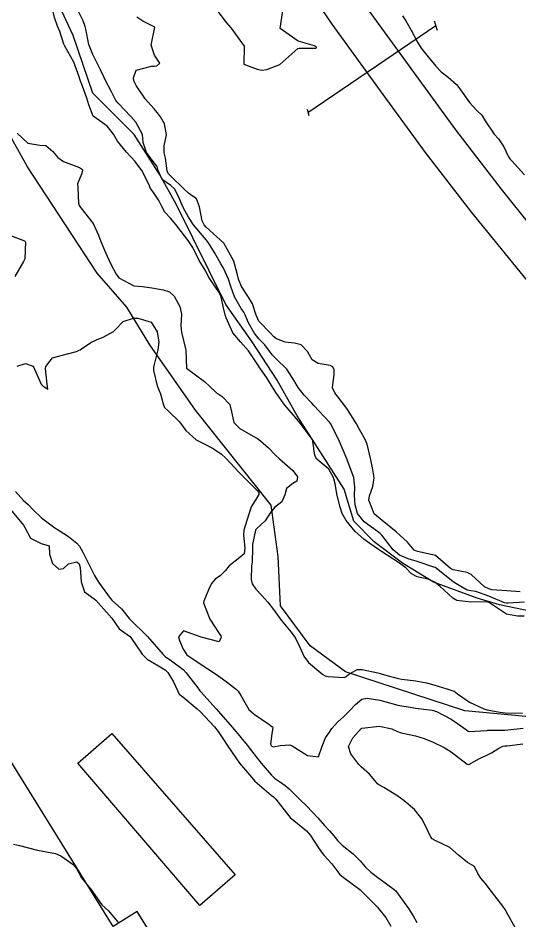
# Model space of a CAD drawing. Header units: metres. Extents: x 292545 to 299085, y 7450245 to 7463078.
# Drawn here: x 295884.8 to 295940.8, y 7458257.2 to 7458357.9 of the extents above; entities that cross this region are included whole.
import ezdxf

# ---------------------------------------------------------------- set-up
doc = ezdxf.new("R2010")
doc.units = ezdxf.units.M
for name, color, linetype in [('Curvas de Nivel 1m', 11, 'Continuous'), ('Curvas de Nivel 5m', 15, 'Continuous'), ('Edificações', 30, 'Continuous'), ('Hidrografia', 140, 'Continuous'), ('Linha Férrea', 20, 'Continuous'), ('Pórtico', 62, 'Continuous')]:
    doc.layers.add(name, color=color, linetype=linetype)

msp = doc.modelspace()

# ---------------------------------------------------------------- linework, layer by layer
at = {"layer": 'Curvas de Nivel 1m', "flags": 128}
for points, elevation in [([(295941.27, 7458291.18), (295940.53, 7458291.17), (295939.28, 7458291.41), (295937.73, 7458292.46), (295937.3, 7458292.7), (295936.98, 7458292.78), (295935.3, 7458292.74), (295933.74, 7458292.94), (295933.3, 7458293.18), (295931.86, 7458294.52), (295931.32, 7458294.94), (295930.54, 7458295.32), (295929.32, 7458295.58), (295928.69, 7458295.92), (295928.07, 7458296.57), (295927.34, 7458297.09), (295925.96, 7458297.99), (295925.36, 7458298.39), (295925.02, 7458298.61), (295924.04, 7458299.29), (295923.37, 7458299.78), (295922.4, 7458300.64), (295921.4, 7458301.86), (295920.95, 7458302.65), (295920.73, 7458303.34), (295920.4, 7458304.66), (295920.16, 7458305.95), (295919.99, 7458306.66), (295919.47, 7458307.57), (295918.14, 7458308.69), (295917.89, 7458309.1), (295917.7, 7458310.7), (295917.65, 7458310.85), (295917.51, 7458311.09), (295916.28, 7458312.71), (295915.54, 7458313.6), (295914.57, 7458314.73), (295913.57, 7458316.12), (295913.33, 7458316.5), (295913.19, 7458316.75), (295912.55, 7458317.79), (295911.84, 7458318.77), (295911.74, 7458318.91), (295911.61, 7458319.12), (295910.52, 7458320.78), (295909.63, 7458321.81), (295908.76, 7458322.8), (295908.02, 7458324.46), (295907.91, 7458324.81), (295907.68, 7458325.74), (295907.51, 7458326.63), (295907.46, 7458326.81), (295907.22, 7458327.29), (295906.2, 7458328.83), (295906.02, 7458329.13), (295905.73, 7458329.67), (295905.02, 7458330.85), (295904.28, 7458332.33), (295903.94, 7458332.86), (295903.77, 7458333.09), (295902.41, 7458334.87), (295901.8, 7458335.6), (295901.18, 7458336.26), (295900.82, 7458336.89), (295900.5, 7458337.58), (295899.84, 7458338.55), (295899.59, 7458338.91), (295899.4, 7458339.37), (295898.61, 7458340.92), (295897.87, 7458341.91), (295896.9, 7458342.94), (295895.9, 7458344.2), (295895.44, 7458344.96), (295894.78, 7458345.83), (295893.93, 7458346.45), (295893.18, 7458346.99), (295892.7, 7458348.24), (295892.47, 7458348.99), (295891.97, 7458350.31), (295891.74, 7458351), (295891.63, 7458351.36), (295891.01, 7458353.01), (295890.03, 7458354.77), (295889.89, 7458355.02), (295889.44, 7458356.42), (295889.21, 7458357.03), (295888.91, 7458357.89), (295888.6, 7458359.04)], 661), ([(295941.3, 7458292.74), (295939.47, 7458292.61), (295939.29, 7458292.61), (295939.06, 7458292.68), (295937.3, 7458293.42), (295935.86, 7458293.92), (295935.31, 7458294), (295934.91, 7458294.09), (295934.2, 7458294.5), (295933.64, 7458294.82), (295933.32, 7458295.02), (295931.44, 7458296.53), (295931.33, 7458296.61), (295931.2, 7458296.66), (295929.34, 7458297.26), (295928.33, 7458297.58), (295927.35, 7458298), (295926.64, 7458298.59), (295925.38, 7458300.21), (295925.19, 7458300.42), (295924.91, 7458300.61), (295923.4, 7458301.7), (295922.67, 7458302.63), (295922.39, 7458303.6), (295922.33, 7458304.64), (295922.36, 7458305.56), (295922.25, 7458306.64), (295921.52, 7458308.61), (295921.51, 7458308.65), (295921.5, 7458308.67), (295921.48, 7458308.72), (295920.65, 7458310.66), (295919.84, 7458312.34), (295919.65, 7458312.67), (295919.53, 7458312.84), (295917.81, 7458314.69), (295917.56, 7458314.95), (295916.7, 7458315.84), (295916.04, 7458316.71), (295915.58, 7458317.51), (295914.78, 7458318.73), (295913.61, 7458319.88), (295913.18, 7458320.3), (295912.86, 7458320.75), (295912.32, 7458321.45), (295911.64, 7458322.14), (295911.13, 7458322.78), (295910.51, 7458323.93), (295910.12, 7458324.79), (295909.98, 7458325.09), (295909.68, 7458325.53), (295908.95, 7458326.8), (295908.54, 7458327.98), (295908.27, 7458328.8), (295907.73, 7458330), (295907.43, 7458330.51), (295907.24, 7458330.82), (295906.7, 7458331.77), (295906.05, 7458332.84), (295905.77, 7458333.19), (295904.37, 7458334.85), (295903.8, 7458335.69), (295903.17, 7458336.87), (295902.75, 7458337.95), (295902.26, 7458338.88), (295901.84, 7458339.23), (295900.87, 7458339.91), (295900.44, 7458340.9), (295900.31, 7458341.35), (295899.87, 7458341.9), (295899.11, 7458342.92), (295898.77, 7458344.05), (295898.67, 7458344.92), (295897.93, 7458346.31), (295897.37, 7458346.94), (295895.95, 7458348.43), (295895.72, 7458348.72), (295895.58, 7458348.96), (295895.18, 7458349.75), (295894.55, 7458350.97), (295894.37, 7458351.35), (295893.99, 7458352.13), (295893.58, 7458352.98), (295893.14, 7458353.86), (295892.69, 7458354.99), (295892.37, 7458356.68), (295892.3, 7458357), (295892.06, 7458357.61), (295891.37, 7458359.01)], 662), ([(295906.98, 7458358.82), (295908.06, 7458357.39), (295908.58, 7458356.8), (295910.02, 7458354.79), (295910, 7458352.79), (295911.46, 7458352.23), (295912, 7458352.12), (295912.56, 7458352.19), (295914, 7458352.74), (295916.02, 7458354.51), (295916.16, 7458354.57), (295918.02, 7458354.56), (295918.1, 7458354.61), (295918.08, 7458354.69), (295918.02, 7458354.75), (295917.88, 7458354.84), (295916.03, 7458355.35), (295914.05, 7458356.74), (295914.32, 7458358.74)], 663), ([(295927.67, 7458358.17), (295928.06, 7458357.6), (295928.67, 7458356.56), (295929.37, 7458355.22), (295929.77, 7458354.55), (295930.02, 7458354.22), (295931.39, 7458352.54), (295932, 7458351.92), (295932.78, 7458351.31), (295933.72, 7458350.5), (295933.98, 7458350.18), (295935.15, 7458348.49), (295935.94, 7458347.64), (295936.55, 7458347.09), (295936.89, 7458346.47), (295937.91, 7458344.98), (295938.39, 7458344.45), (295938.99, 7458343.54), (295939.51, 7458342.44), (295939.66, 7458342.21), (295939.88, 7458341.98), (295941.28, 7458340.42)], 663), ([(295940.8, 7458293.91), (295939.31, 7458294.02), (295937.66, 7458294.11), (295937.31, 7458294.21), (295936.83, 7458294.46), (295935.33, 7458295.82), (295934.89, 7458296.04), (295933.33, 7458296.34), (295933.05, 7458296.51), (295931.35, 7458297.96), (295929.55, 7458298.36), (295929.36, 7458298.39), (295928.98, 7458298.56), (295928.24, 7458299.43), (295927.38, 7458300.22), (295926.98, 7458300.58), (295925.4, 7458301.85), (295924.51, 7458302.61), (295923.93, 7458304.11), (295924.01, 7458304.61), (295924.39, 7458305.66), (295924.51, 7458306.61), (295924.34, 7458307.74), (295924.15, 7458308.61), (295923.73, 7458310.39), (295923.65, 7458310.62), (295923.51, 7458310.89), (295922.89, 7458312), (295922.54, 7458312.63), (295921.55, 7458314.25), (295921.26, 7458314.65), (295920.14, 7458316.09), (295919.87, 7458316.67), (295920.08, 7458318.18), (295920.07, 7458318.67), (295919.93, 7458318.99), (295919.61, 7458319.16), (295918.28, 7458319.36), (295917.61, 7458319.8), (295917.28, 7458320.36), (295917.09, 7458320.7), (295916.37, 7458321.45), (295915.63, 7458321.65), (295914.6, 7458321.76), (295913.64, 7458322.14), (295913.3, 7458322.4), (295912.95, 7458322.75), (295911.66, 7458324.11), (295911.35, 7458324.77), (295910.96, 7458326.04), (295910.52, 7458326.78), (295909.71, 7458327.97), (295909.38, 7458328.79), (295909.26, 7458329.26), (295908.86, 7458330.8), (295907.76, 7458332.81), (295905.79, 7458334.57), (295905.57, 7458334.84), (295905.33, 7458335.31), (295905.03, 7458336.85), (295904.72, 7458337.75), (295903.83, 7458338.38), (295903.3, 7458338.87), (295901.85, 7458340.27), (295901.54, 7458340.56), (295901.42, 7458340.89), (295901.26, 7458342.27), (295901.08, 7458342.89), (295901.11, 7458343.68), (295901.35, 7458344.89), (295901.15, 7458346.12), (295900.68, 7458346.9), (295900.37, 7458347.33), (295899.94, 7458347.83), (295898.96, 7458348.92), (295897.97, 7458350.38), (295897.73, 7458350.93), (295897.67, 7458351.25), (295897.99, 7458352.12), (295899.67, 7458352.57), (295900, 7458352.56), (295900.29, 7458352.61), (295900.6, 7458352.89), (295900.02, 7458353.79), (295899.63, 7458354.91), (295900.05, 7458356.9), (295898.73, 7458357.59), (295898.06, 7458358.03)], 663), ([(295884.68, 7458345.09), (295885.9, 7458343.97), (295887.21, 7458343.74), (295887.89, 7458343.7), (295888.66, 7458343.04), (295889.22, 7458342.37), (295889.87, 7458341.92), (295891.64, 7458341.23), (295891.86, 7458341.11), (295891.97, 7458341), (295891.98, 7458340.88), (295891.86, 7458340.49), (295891.44, 7458339.41), (295891.45, 7458339), (295891.54, 7458337.28), (295891.6, 7458337), (295891.81, 7458336.73), (295893.16, 7458334.99), (295893.77, 7458333.7), (295894.02, 7458332.98), (295894.54, 7458331.76), (295894.92, 7458330.96), (295895.18, 7458330.4), (295895.73, 7458329.33), (295896.03, 7458328.95), (295897.71, 7458328.05), (295898.68, 7458327.95), (295899.71, 7458327.82), (295900.99, 7458327.6), (295901.7, 7458327.37), (295902.21, 7458326.87), (295902.83, 7458325.72), (295903.03, 7458324.87), (295902.95, 7458323.57), (295903.02, 7458322.87), (295903.48, 7458321.01), (295903.51, 7458320.86), (295903.6, 7458318.86), (295905.58, 7458317.37), (295906.14, 7458316.83), (295906.89, 7458316.14), (295907.56, 7458315.69), (295908.43, 7458314.8), (295908.68, 7458313.66), (295908.87, 7458312.8), (295909.52, 7458312.12), (295911.01, 7458311.27), (295911.51, 7458311), (295911.84, 7458310.76), (295912.72, 7458309.98), (295913.49, 7458309.19), (295913.97, 7458308.74), (295915.46, 7458307.42), (295915.96, 7458306.71), (295915.91, 7458306.26), (295915.45, 7458305.98), (295914.76, 7458305.41), (295914.57, 7458304.73), (295914.23, 7458303.93), (295913.42, 7458303.3), (295912.95, 7458302.75), (295912.36, 7458301.8), (295911.39, 7458300.93), (295911.31, 7458300.84), (295911.29, 7458300.77), (295910.97, 7458299.17), (295910.97, 7458298.77), (295910.92, 7458297.21), (295910.83, 7458296.78), (295910.81, 7458295.28), (295910.93, 7458294.77), (295911.31, 7458294.19), (295912.01, 7458293.47), (295912.67, 7458292.75), (295913.28, 7458291.92), (295914.16, 7458290.73), (295915.25, 7458289.4), (295915.74, 7458288.72), (295916.22, 7458287.72), (295916.69, 7458286.71), (295917.21, 7458286), (295918.78, 7458284.68), (295919.04, 7458284.52), (295919.19, 7458284.48), (295919.4, 7458284.46), (295921.19, 7458284.33), (295921.41, 7458284.43), (295921.68, 7458284.65), (295922.62, 7458285.22), (295923.2, 7458285.24), (295924.94, 7458284.86), (295925.2, 7458284.79), (295925.81, 7458284.59), (295927.19, 7458284.21), (295927.62, 7458284.14), (295929.19, 7458283.97), (295930.36, 7458283.72), (295931.18, 7458283.52), (295932.63, 7458283.07), (295933.18, 7458282.9), (295933.45, 7458282.79), (295933.82, 7458282.5), (295935.16, 7458281.57), (295936.77, 7458280.84), (295937.15, 7458280.73), (295938.54, 7458280.45), (295939.14, 7458280.39), (295941.07, 7458280.34)], 661), ([(295883.77, 7458333.74), (295885.51, 7458333.07), (295885.64, 7458332.95), (295885.54, 7458331.07), (295885.41, 7458330.75), (295884.45, 7458329.09)], 662), ([(295884.68, 7458319.08), (295885.61, 7458319.38), (295886.49, 7458319.06), (295887.22, 7458317.41), (295887.39, 7458317.05), (295887.57, 7458316.87), (295888.11, 7458316.5), (295888.03, 7458317.05), (295887.85, 7458318.8), (295887.89, 7458319.05), (295888.64, 7458320.01), (295889.62, 7458320.27), (295891.32, 7458320.71), (295891.62, 7458320.85), (295891.72, 7458320.9), (295891.87, 7458321), (295892.91, 7458321.71), (295893.64, 7458322.04), (295894.29, 7458322.33), (295895.43, 7458322.95), (295895.66, 7458323.16), (295896.54, 7458324.07), (295897.67, 7458324.43), (295898.17, 7458324.42), (295899.66, 7458324), (295900.32, 7458322.9), (295900.51, 7458321.77), (295900.39, 7458320.9), (295899.98, 7458319.28), (295899.91, 7458318.91), (295899.91, 7458318.59), (295900.32, 7458316.9), (295900.67, 7458316), (295900.99, 7458314.89), (295901.15, 7458314.48), (295901.55, 7458314.1), (295902.8, 7458312.87), (295903.52, 7458311.91), (295904.68, 7458310.85), (295905.5, 7458310.44), (295906.56, 7458309.89), (295907.49, 7458309.24), (295907.96, 7458308.81), (295909.46, 7458307.21), (295909.87, 7458306.79), (295911.44, 7458305.23), (295911.64, 7458304.97), (295911.65, 7458304.77), (295911.43, 7458304.4), (295910.8, 7458303.39), (295910.63, 7458302.78), (295910.32, 7458301.86), (295909.98, 7458300.78), (295909.95, 7458300.21), (295910.11, 7458298.78), (295910.01, 7458298.13), (295909.35, 7458297.58), (295908.35, 7458296.8), (295907.9, 7458296.24), (295907.33, 7458295.69), (295906.82, 7458295.33), (295906.36, 7458294.83), (295906.03, 7458294.11), (295905.51, 7458292.84), (295905.48, 7458292.65), (295906.2, 7458290.83), (295907.25, 7458289.23), (295907.41, 7458288.98), (295907.44, 7458288.82), (295907.24, 7458288.32), (295905.24, 7458288.84), (295903.25, 7458289.53), (295902.7, 7458288.87), (295902.82, 7458288.45), (295903.23, 7458287.49), (295903.62, 7458286.86), (295905.21, 7458285.79), (295906.73, 7458284.82), (295907.19, 7458284.5), (295908.16, 7458283.78), (295909.17, 7458282.99), (295909.36, 7458282.79), (295909.64, 7458282.31), (295910.56, 7458280.78), (295911.15, 7458280.25), (295912.76, 7458279.13), (295913.12, 7458278.86), (295913.19, 7458278.81), (295913.21, 7458278.75), (295913.12, 7458278.05), (295912.95, 7458276.9), (295913.02, 7458276.75), (295913.1, 7458276.67), (295913.25, 7458276.6), (295914.05, 7458276.74), (295915.1, 7458276.83), (295915.39, 7458276.72), (295917.09, 7458275.62), (295918.3, 7458275.47), (295918.71, 7458276.68), (295919.11, 7458277.59), (295919.54, 7458278.25), (295919.82, 7458278.66), (295920.44, 7458279.35), (295921.14, 7458279.98), (295921.48, 7458280.3), (295921.81, 7458280.64), (295922.46, 7458281.33), (295923.16, 7458281.9), (295923.75, 7458282.04), (295925.16, 7458281.81), (295926.25, 7458281.5), (295927.15, 7458281.24), (295928.75, 7458280.97), (295929.15, 7458280.91), (295931, 7458280.68), (295931.14, 7458280.65), (295931.48, 7458280.53), (295933.13, 7458279.68), (295933.83, 7458279.2), (295934.82, 7458278.48), (295935, 7458278.36), (295935.12, 7458278.31), (295937.09, 7458278.42), (295937.12, 7458278.43), (295937.15, 7458278.44), (295939.12, 7458278.44), (295941.13, 7458278.69)], 662), ([(295884.52, 7458305.09), (295885.42, 7458304.1), (295885.97, 7458303.62), (295886.49, 7458303.06), (295887.4, 7458302.15), (295888.9, 7458301.03), (295889.38, 7458300.72), (295890.41, 7458300.05), (295891.37, 7458299.33), (295891.65, 7458299), (295892.03, 7458298.32), (295892.7, 7458296.99), (295893.32, 7458295.73), (295893.77, 7458294.98), (295895.08, 7458293.18), (295895.24, 7458292.96), (295895.29, 7458292.91), (295896.34, 7458292), (295897.18, 7458290.93), (295897.22, 7458290.88), (295897.26, 7458290.84), (295899.24, 7458288.91), (295900.98, 7458286.89), (295901.22, 7458286.68), (295901.9, 7458286.19), (295903.2, 7458285.22), (295903.56, 7458284.86), (295904.84, 7458283.18), (295905.09, 7458282.84), (295905.17, 7458282.74), (295906.89, 7458280.82), (295907.15, 7458280.53), (295908.69, 7458278.8), (295908.88, 7458278.56), (295909.12, 7458278.26), (295910.36, 7458276.78), (295911.09, 7458275.83), (295911.9, 7458274.76), (295913.06, 7458273.43), (295913.42, 7458273.11), (295913.96, 7458272.74), (295914.61, 7458272.29), (295915.04, 7458271.91), (295916.22, 7458270.71), (295917.02, 7458269.97), (295918.23, 7458268.69), (295918.99, 7458267.81), (295919.55, 7458267.23), (295920.03, 7458266.66), (295920.45, 7458266.13), (295920.97, 7458265.64), (295922.19, 7458264.64), (295922.95, 7458263.88), (295923.53, 7458263.21), (295924.14, 7458262.61), (295924.6, 7458262.27), (295924.93, 7458262.03), (295925.74, 7458261.42), (295926.91, 7458260.58), (295928.34, 7458258.57), (295928.87, 7458257.73), (295929.29, 7458256.98)], 663), ([(295883.96, 7458303.09), (295885.39, 7458301.33), (295885.55, 7458301.08), (295886.18, 7458299.87), (295887.37, 7458299.29), (295888.27, 7458299.04), (295888.29, 7458298.11), (295888.65, 7458297.04), (295889.33, 7458296.44), (295889.86, 7458296.5), (295890.41, 7458297.01), (295891.35, 7458297.24), (295891.6, 7458297), (295891.74, 7458296.6), (295891.84, 7458295), (295892.2, 7458293.9), (295893.29, 7458293.12), (295893.47, 7458292.98), (295895.27, 7458290.96), (295896.06, 7458289.76), (295897.24, 7458288.96), (295897.28, 7458288.93), (295897.36, 7458288.81), (295898.63, 7458286.92), (295899.21, 7458286.37), (295900.46, 7458285.64), (295901.2, 7458285.19), (295901.52, 7458284.89), (295902.15, 7458283.84), (295902.57, 7458282.87), (295902.78, 7458282.48), (295903.17, 7458282.16), (295904.79, 7458280.84), (295905.15, 7458280.49), (295906.71, 7458278.82), (295907.12, 7458278.31), (295907.72, 7458277.42), (295908.14, 7458276.8), (295909.08, 7458275.37), (295909.51, 7458274.79), (295911.05, 7458272.95), (295911.23, 7458272.77), (295913.04, 7458271.21), (295913.29, 7458271), (295913.54, 7458270.74), (295915.01, 7458268.88), (295915.16, 7458268.72), (295916.99, 7458267.22), (295917.41, 7458266.7), (295918.33, 7458265.32), (295918.77, 7458264.68), (295918.95, 7458264.47), (295919.81, 7458263.53), (295920.46, 7458262.66), (295920.66, 7458262.38), (295920.93, 7458262.15), (295922.77, 7458260.77), (295922.91, 7458260.66), (295922.93, 7458260.65), (295922.95, 7458260.63), (295924.88, 7458258.69), (295924.96, 7458258.61), (295925.82, 7458257.54), (295926.37, 7458256.59)], 664), ([(295940.24, 7458256.43), (295939.44, 7458257.88), (295939.15, 7458258.44), (295938.89, 7458258.81), (295937.63, 7458260.45), (295936.92, 7458261.37), (295936.41, 7458261.95), (295936.08, 7458262.47), (295935.71, 7458263.25), (295934.94, 7458263.69), (295933.92, 7458264.5), (295932.97, 7458265.35), (295931.34, 7458266.16), (295930.98, 7458266.34), (295930.83, 7458266.53), (295930.24, 7458267.79), (295929.85, 7458268.55), (295929.02, 7458269.6), (295927.88, 7458270.57), (295927.04, 7458271.15), (295925.59, 7458272.06), (295925.05, 7458272.36), (295924.91, 7458272.47), (295924.8, 7458272.6), (295924, 7458273.56), (295923.07, 7458274.35), (295922.8, 7458274.63), (295921.93, 7458275.8), (295921.66, 7458276.64), (295922.15, 7458277.6), (295923.09, 7458278.63), (295923.11, 7458278.65), (295923.12, 7458278.66), (295923.16, 7458278.67), (295925.13, 7458278.92), (295926.48, 7458278.59), (295927.12, 7458278.29), (295927.54, 7458278.15), (295929.12, 7458277.81), (295930.09, 7458277.52), (295931.11, 7458277.12), (295932.32, 7458276.52), (295933.1, 7458276.03), (295934.91, 7458274.66), (295935.08, 7458274.63), (295936.27, 7458275.28), (295937.09, 7458275.67), (295937.61, 7458275.94), (295938.43, 7458276.45), (295938.88, 7458276.67), (295939.11, 7458276.7), (295939.38, 7458276.71), (295941.11, 7458276.94)], 663)]:
    msp.add_lwpolyline(points, dxfattribs=dict(at, elevation=elevation))
at = {"layer": 'Curvas de Nivel 5m', "elevation": 665, "flags": 128}
msp.add_lwpolyline([(295884.3, 7458265.75), (295884.97, 7458265.58), (295886.96, 7458265.06), (295888.96, 7458264.7), (295889.56, 7458264.42), (295890.94, 7458263.45), (295891.33, 7458263), (295891.88, 7458261.96), (295892.68, 7458260.98), (295892.8, 7458260.87), (295892.91, 7458260.72), (295894.15, 7458258.97), (295894.88, 7458258.28), (295895.99, 7458256.95)], dxfattribs=at)
at = {"layer": 'Edificações'}
msp.add_lwpolyline([(295914.97, 7458231.01), (295898.09, 7458258.21), (295895.4, 7458256.54), (295869.41, 7458298.45), (295851.94, 7458288.21), (295842.97, 7458302.03), (295827.82, 7458287.37), (295833.95, 7458277.2), (295804.65, 7458259.1), (295926.64, 7458064.05)], dxfattribs=at)
msp.add_lwpolyline([(295891.47, 7458274.78), (295895.24, 7458278.08), (295909, 7458262.32), (295905.08, 7458258.89)], close=True, dxfattribs=at)
at = {"layer": 'Hidrografia'}
for points in [[(295943.68, 7458291.37), (295938.5, 7458292.44), (295936.02, 7458293.19), (295931.16, 7458294.96), (295927.67, 7458297.08), (295924.53, 7458299.46), (295922.25, 7458301.78), (295921.18, 7458305.35), (295918.2, 7458310), (295915.92, 7458313.54), (295913.69, 7458317.53), (295910.91, 7458321.8), (295907.97, 7458325.95), (295902.45, 7458337.15), (295900.63, 7458340.44), (295897.75, 7458344.94), (295893.14, 7458349.54), (295890.96, 7458355.99), (295887.62, 7458363.11)], [(295997.69, 7458285.92), (295992.29, 7458285.7), (295985.92, 7458282.38), (295983.87, 7458281.36), (295973.54, 7458282.51), (295964.61, 7458281.62), (295957.59, 7458281.36), (295950.07, 7458280.35), (295943.05, 7458279.84), (295934.63, 7458280.6), (295921.33, 7458284.95), (295917.38, 7458287.88), (295914.06, 7458292.34), (295913.81, 7458297.82), (295913.04, 7458303.55), (295904.61, 7458314.18), (295899.5, 7458321.44), (295896.95, 7458325.65), (295893.64, 7458329.47), (295885.85, 7458341.32), (295882.6, 7458347.05)]]:
    msp.add_lwpolyline(points, dxfattribs=at)
at = {"layer": 'Linha Férrea', "linetype": 'Continuous'}
for points in [[(295890.55, 7458413.87), (295893.5, 7458408.4), (295895.46, 7458404.78), (295898.33, 7458399.46), (295900.72, 7458395.31), (295904.35, 7458389.23), (295907.72, 7458383.5), (295911.31, 7458377.62), (295916.65, 7458369.41), (295923.27, 7458359.65), (295928.92, 7458351.9), (295933.6, 7458345.45), (295938.7, 7458338.84), (295945.6, 7458330.19), (295950.68, 7458324.16), (295955.81, 7458318.22), (295969.75, 7458302.87), (295977.94, 7458294.94), (295990, 7458282.22), (296007.82, 7458264.41)], [(295886.95, 7458411.95), (295889.77, 7458406.43), (295891.77, 7458402.74), (295894.74, 7458397.45), (295897.07, 7458393.21), (295900.72, 7458387.08), (295904.1, 7458381.33), (295907.75, 7458375.37), (295913.14, 7458367.08), (295919.82, 7458357.23), (295925.51, 7458349.41), (295930.23, 7458342.92), (295935.4, 7458336.22), (295942.42, 7458327.59), (295947.46, 7458321.44), (295952.66, 7458315.43), (295966.73, 7458299.93), (295974.95, 7458291.98), (295986.98, 7458279.28), (296004.86, 7458261.42)]]:
    msp.add_lwpolyline(points, dxfattribs=at)
at = {"layer": 'Pórtico'}
for points in [[(295917.14, 7458347.4), (295931.4, 7458357.09)], [(295931.23, 7458357.61), (295931.57, 7458356.59)], [(295917.05, 7458347.76), (295917.22, 7458347.04)]]:
    msp.add_lwpolyline(points, dxfattribs=at)

doc.saveas('drawing.dxf')
